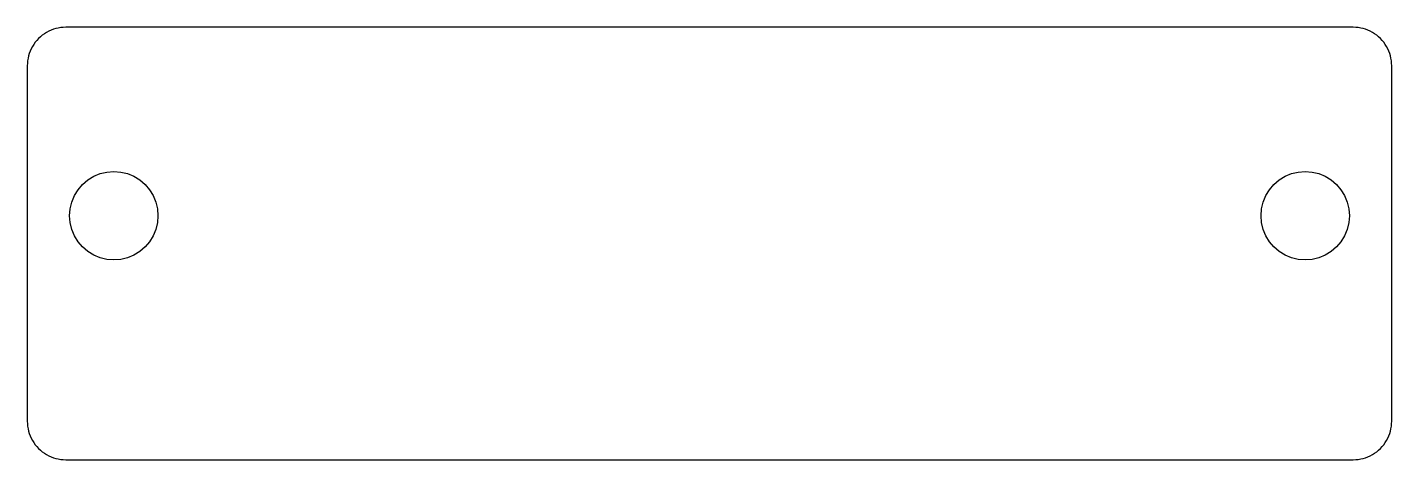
# Model space of a CAD drawing. Header units: metres. Extents: x -17.8 to 17.8, y -5.6 to 5.6.
import ezdxf

# ---------------------------------------------------------------- set-up
doc = ezdxf.new("R2010")
doc.units = ezdxf.units.M

msp = doc.modelspace()

# ---------------------------------------------------------------- linework, layer by layer
for p, q in [((-17.457, 5.332), (-17.502, 5.284)), ((-17.409, 5.377), (-17.457, 5.332)), ((-17.359, 5.418), (-17.409, 5.377)), ((-17.306, 5.456), (-17.359, 5.418)), ((-17.25, 5.491), (-17.306, 5.456)), ((-17.192, 5.522), (-17.25, 5.491)), ((-17.133, 5.549), (-17.192, 5.522)), ((-17.071, 5.572), (-17.133, 5.549)), ((-17.009, 5.591), (-17.071, 5.572)), ((-16.945, 5.606), (-17.009, 5.591)), ((-16.881, 5.616), (-16.945, 5.606)), ((-16.815, 5.623), (-16.881, 5.616)), ((-16.75, 5.625), (-16.815, 5.623)), ((16.75, 5.625), (-16.75, 5.625)), ((16.815, 5.623), (16.75, 5.625)), ((16.881, 5.616), (16.815, 5.623)), ((16.945, 5.606), (16.881, 5.616)), ((17.009, 5.591), (16.945, 5.606)), ((17.071, 5.572), (17.009, 5.591)), ((17.133, 5.549), (17.071, 5.572)), ((17.192, 5.522), (17.133, 5.549)), ((17.25, 5.491), (17.192, 5.522)), ((17.306, 5.456), (17.25, 5.491)), ((17.359, 5.418), (17.306, 5.456)), ((17.409, 5.377), (17.359, 5.418)), ((17.457, 5.332), (17.409, 5.377)), ((17.502, 5.284), (17.457, 5.332)), ((-17.674, 5.008), (-17.697, 4.946)), ((-17.647, 5.067), (-17.674, 5.008)), ((-17.616, 5.125), (-17.647, 5.067)), ((-17.581, 5.181), (-17.616, 5.125)), ((-17.543, 5.234), (-17.581, 5.181)), ((-17.502, 5.284), (-17.543, 5.234)), ((17.543, 5.234), (17.502, 5.284)), ((17.581, 5.181), (17.543, 5.234)), ((17.616, 5.125), (17.581, 5.181)), ((17.647, 5.067), (17.616, 5.125)), ((17.674, 5.008), (17.647, 5.067)), ((17.697, 4.946), (17.674, 5.008)), ((-17.748, 4.69), (-17.75, 4.625)), ((-17.75, 4.625), (-17.75, -4.625)), ((-17.741, 4.756), (-17.748, 4.69)), ((-17.731, 4.82), (-17.741, 4.756)), ((-17.716, 4.884), (-17.731, 4.82)), ((-17.697, 4.946), (-17.716, 4.884)), ((17.716, 4.884), (17.697, 4.946)), ((17.731, 4.82), (17.716, 4.884)), ((17.741, 4.756), (17.731, 4.82)), ((17.748, 4.69), (17.741, 4.756)), ((17.75, 4.625), (17.748, 4.69)), ((17.75, -4.625), (17.75, 4.625)), ((-16.022, 1.748), (-15.855, 1.817)), ((-15.855, 1.817), (-15.68, 1.859)), ((-15.68, 1.859), (-15.5, 1.873)), ((-15.5, 1.873), (-15.32, 1.859)), ((-15.32, 1.859), (-15.145, 1.817)), ((-15.145, 1.817), (-14.978, 1.748)), ((14.978, 1.748), (15.145, 1.817)), ((15.145, 1.817), (15.32, 1.859)), ((15.32, 1.859), (15.5, 1.873)), ((15.5, 1.873), (15.68, 1.859)), ((15.68, 1.859), (15.855, 1.817)), ((15.855, 1.817), (16.022, 1.748)), ((-16.43, 1.399), (-16.313, 1.536)), ((-16.313, 1.536), (-16.176, 1.653)), ((-16.176, 1.653), (-16.022, 1.748)), ((-14.978, 1.748), (-14.824, 1.653)), ((-14.824, 1.653), (-14.687, 1.536)), ((-14.687, 1.536), (-14.57, 1.399)), ((14.57, 1.399), (14.687, 1.536)), ((14.687, 1.536), (14.824, 1.653)), ((14.824, 1.653), (14.978, 1.748)), ((16.022, 1.748), (16.176, 1.653)), ((16.176, 1.653), (16.313, 1.536)), ((16.313, 1.536), (16.43, 1.399)), ((-16.636, 0.903), (-16.594, 1.078)), ((-16.594, 1.078), (-16.525, 1.245)), ((-16.525, 1.245), (-16.43, 1.399)), ((-14.57, 1.399), (-14.475, 1.245)), ((-14.475, 1.245), (-14.406, 1.078)), ((-14.406, 1.078), (-14.364, 0.903)), ((14.364, 0.903), (14.406, 1.078)), ((14.406, 1.078), (14.475, 1.245)), ((14.475, 1.245), (14.57, 1.399)), ((16.43, 1.399), (16.525, 1.245)), ((16.525, 1.245), (16.594, 1.078)), ((16.594, 1.078), (16.636, 0.903)), ((-16.65, 0.723), (-16.636, 0.903)), ((-16.636, 0.543), (-16.65, 0.723)), ((-14.364, 0.903), (-14.35, 0.723)), ((-14.35, 0.723), (-14.364, 0.543)), ((14.35, 0.723), (14.364, 0.903)), ((14.364, 0.543), (14.35, 0.723)), ((16.636, 0.903), (16.65, 0.723)), ((16.65, 0.723), (16.636, 0.543)), ((-16.594, 0.368), (-16.636, 0.543)), ((-16.525, 0.201), (-16.594, 0.368)), ((-14.406, 0.368), (-14.475, 0.201)), ((-14.364, 0.543), (-14.406, 0.368)), ((14.406, 0.368), (14.364, 0.543)), ((14.475, 0.201), (14.406, 0.368)), ((16.594, 0.368), (16.525, 0.201)), ((16.636, 0.543), (16.594, 0.368)), ((-16.43, 0.047), (-16.525, 0.201)), ((-16.313, -0.09), (-16.43, 0.047)), ((-14.57, 0.047), (-14.687, -0.09)), ((-14.475, 0.201), (-14.57, 0.047)), ((14.57, 0.047), (14.475, 0.201)), ((14.687, -0.09), (14.57, 0.047)), ((16.43, 0.047), (16.313, -0.09)), ((16.525, 0.201), (16.43, 0.047)), ((-16.176, -0.207), (-16.313, -0.09)), ((-16.022, -0.302), (-16.176, -0.207)), ((-15.855, -0.371), (-16.022, -0.302)), ((-14.978, -0.302), (-15.145, -0.371)), ((-14.824, -0.207), (-14.978, -0.302)), ((-14.687, -0.09), (-14.824, -0.207)), ((14.824, -0.207), (14.687, -0.09)), ((14.978, -0.302), (14.824, -0.207)), ((15.145, -0.371), (14.978, -0.302)), ((16.022, -0.302), (15.855, -0.371)), ((16.176, -0.207), (16.022, -0.302)), ((16.313, -0.09), (16.176, -0.207)), ((-15.68, -0.413), (-15.855, -0.371)), ((-15.5, -0.427), (-15.68, -0.413)), ((-15.32, -0.413), (-15.5, -0.427)), ((-15.145, -0.371), (-15.32, -0.413)), ((15.32, -0.413), (15.145, -0.371)), ((15.5, -0.427), (15.32, -0.413)), ((15.68, -0.413), (15.5, -0.427)), ((15.855, -0.371), (15.68, -0.413)), ((-17.75, -4.625), (-17.748, -4.69)), ((-17.748, -4.69), (-17.741, -4.756)), ((-17.741, -4.756), (-17.731, -4.82)), ((-17.731, -4.82), (-17.716, -4.884)), ((-17.716, -4.884), (-17.697, -4.946)), ((-17.697, -4.946), (-17.674, -5.008)), ((17.674, -5.008), (17.697, -4.946)), ((17.697, -4.946), (17.716, -4.884)), ((17.716, -4.884), (17.731, -4.82)), ((17.731, -4.82), (17.741, -4.756)), ((17.741, -4.756), (17.748, -4.69)), ((17.748, -4.69), (17.75, -4.625)), ((-17.674, -5.008), (-17.647, -5.067)), ((-17.647, -5.067), (-17.616, -5.125)), ((-17.616, -5.125), (-17.581, -5.181)), ((-17.581, -5.181), (-17.543, -5.234)), ((-17.543, -5.234), (-17.502, -5.284)), ((-17.502, -5.284), (-17.457, -5.332)), ((17.457, -5.332), (17.502, -5.284)), ((17.502, -5.284), (17.543, -5.234)), ((17.543, -5.234), (17.581, -5.181)), ((17.581, -5.181), (17.616, -5.125)), ((17.616, -5.125), (17.647, -5.067)), ((17.647, -5.067), (17.674, -5.008)), ((-17.457, -5.332), (-17.409, -5.377)), ((-17.409, -5.377), (-17.359, -5.418)), ((-17.359, -5.418), (-17.306, -5.456)), ((-17.306, -5.456), (-17.25, -5.491)), ((-17.25, -5.491), (-17.192, -5.522)), ((-17.192, -5.522), (-17.133, -5.549)), ((-17.133, -5.549), (-17.071, -5.572)), ((-17.071, -5.572), (-17.009, -5.591)), ((-17.009, -5.591), (-16.945, -5.606)), ((-16.945, -5.606), (-16.881, -5.616)), ((-16.881, -5.616), (-16.815, -5.623)), ((-16.815, -5.623), (-16.75, -5.625)), ((-16.75, -5.625), (16.75, -5.625)), ((16.75, -5.625), (16.815, -5.623)), ((16.815, -5.623), (16.881, -5.616)), ((16.881, -5.616), (16.945, -5.606)), ((16.945, -5.606), (17.009, -5.591)), ((17.009, -5.591), (17.071, -5.572)), ((17.071, -5.572), (17.133, -5.549)), ((17.133, -5.549), (17.192, -5.522)), ((17.192, -5.522), (17.25, -5.491)), ((17.25, -5.491), (17.306, -5.456)), ((17.306, -5.456), (17.359, -5.418)), ((17.359, -5.418), (17.409, -5.377)), ((17.409, -5.377), (17.457, -5.332))]:
    msp.add_line(p, q)

doc.saveas('drawing.dxf')
